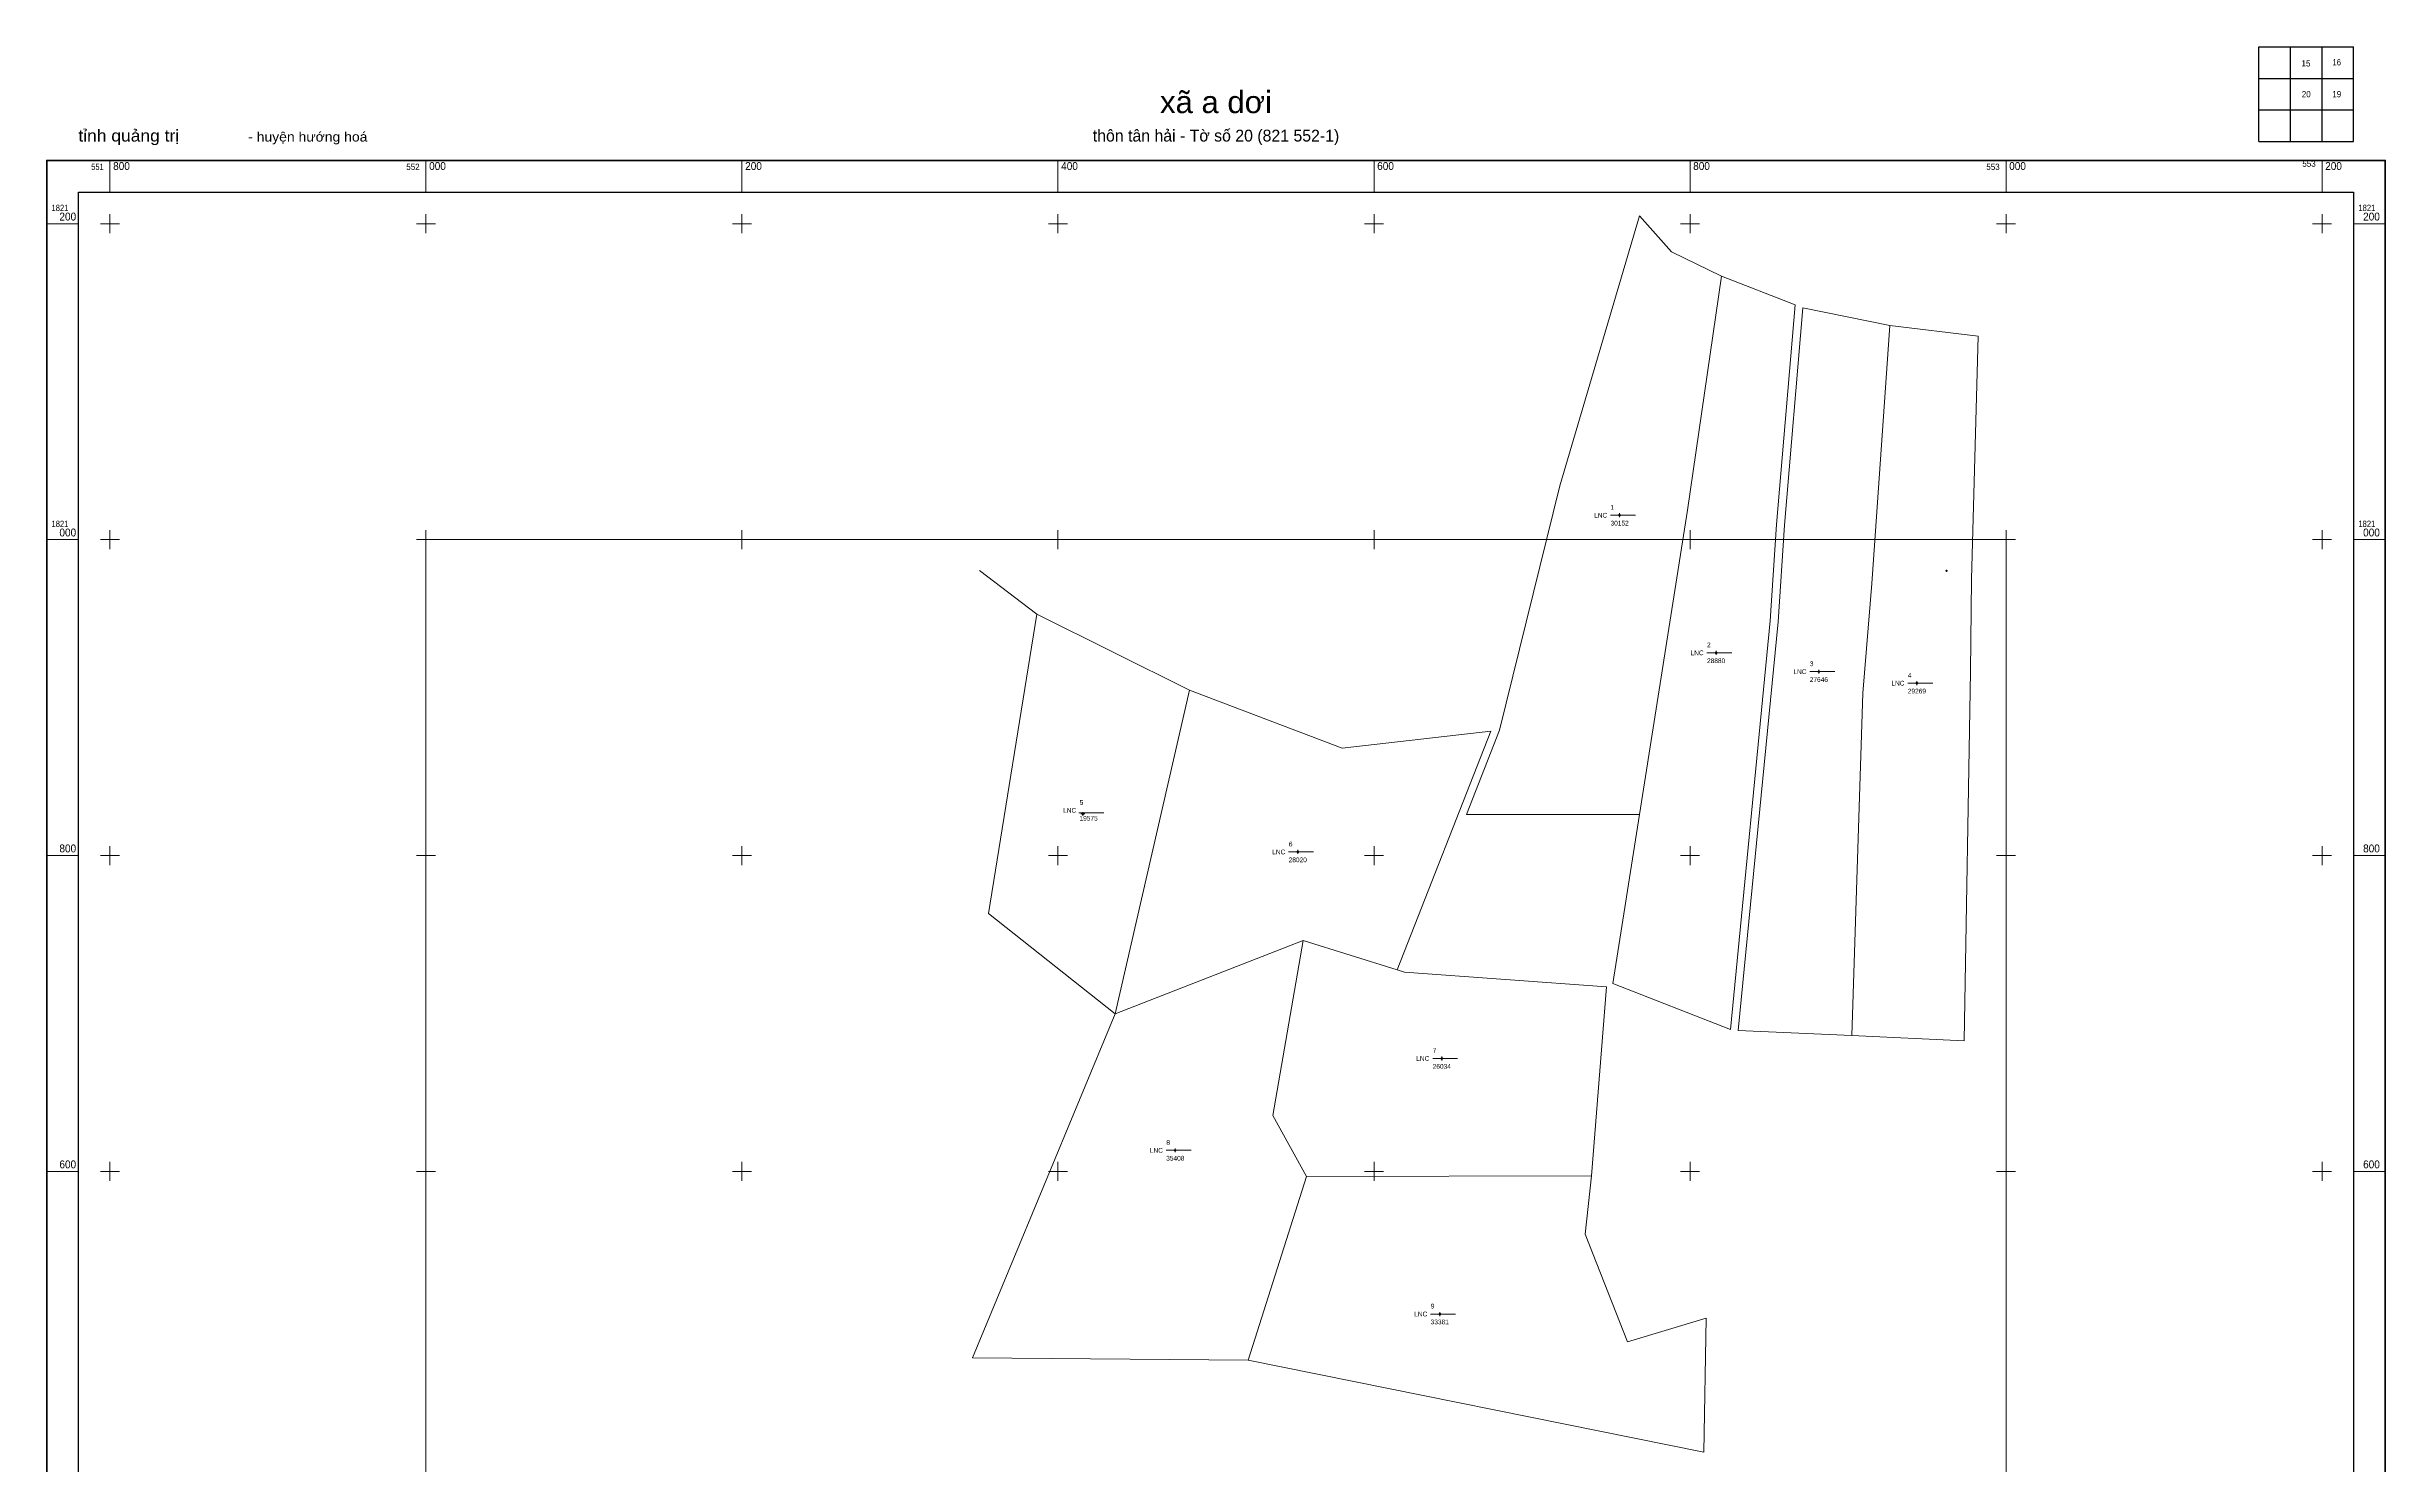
# Model space of a CAD drawing. Header units: metres. Extents: x 551760 to 553240, y 1819649 to 1821312.
# Drawn here: x 551760 to 553240, y 1820415 to 1821312 of the extents above; entities that cross this region are included whole.
import ezdxf
from ezdxf.enums import TextEntityAlignment as Align

# ---------------------------------------------------------------- set-up
doc = ezdxf.new("R2010")
doc.units = ezdxf.units.M
doc.header["$LTSCALE"] = 1.7
for name, color, linetype, lineweight in [('10', 7, 'Continuous', 13), ('23', 7, 'Continuous', 13), ('50', 7, 'Continuous', 13), ('51', 7, 'Continuous', 13), ('63', 7, 'Continuous', 13)]:
    doc.layers.add(name, color=color, linetype=linetype, lineweight=lineweight)

msp = doc.modelspace()

# ---------------------------------------------------------------- hatches: boundary and pattern name
at = {"layer": '10'}
msp.add_hatch(color=256, dxfattribs=at).paths.add_polyline_path([(552962.47, 1820980.32, 1), (552962.32, 1820980.32, 1)])
msp.add_hatch(color=256, dxfattribs=at).paths.add_polyline_path([(552962.47, 1820980.32, 1), (552962.32, 1820980.32, 1)])
msp.add_hatch(color=256, dxfattribs=at).paths.add_polyline_path([(552962.47, 1820980.32, 1), (552962.32, 1820980.32, 1)])
msp.add_hatch(color=256, dxfattribs=at).paths.add_polyline_path([(552962.47, 1820980.32, 1), (552962.32, 1820980.32, 1)])
msp.add_hatch(color=256, dxfattribs=at).paths.add_polyline_path([(552962.47, 1820980.32, 1), (552962.32, 1820980.32, 1)])
msp.add_hatch(color=256, dxfattribs=at).paths.add_polyline_path([(552962.47, 1820980.32, 1), (552962.32, 1820980.32, 1)])
msp.add_hatch(color=256, dxfattribs=at).paths.add_polyline_path([(552962.47, 1820980.32, 1), (552962.32, 1820980.32, 1)])
msp.add_hatch(color=256, dxfattribs=at).paths.add_polyline_path([(552962.47, 1820980.32, 1), (552962.32, 1820980.32, 1)])
msp.add_hatch(color=256, dxfattribs=at).paths.add_polyline_path([(552962.47, 1820980.32, 1), (552962.32, 1820980.32, 1)])
msp.add_hatch(color=256, dxfattribs=at).paths.add_polyline_path([(552962.47, 1820980.32, 1), (552962.32, 1820980.32, 1)])
msp.add_hatch(color=256, dxfattribs=at).paths.add_polyline_path([(552962.47, 1820980.32, 1), (552962.32, 1820980.32, 1)])
msp.add_hatch(color=256, dxfattribs=at).paths.add_polyline_path([(552962.47, 1820980.32, 1), (552962.32, 1820980.32, 1)])
at = {"layer": '51'}
for points in [[(552755.6, 1821015.42, 1), (552755.3, 1821015.42, 1)], [(552755.6, 1821015.42, 1), (552755.3, 1821015.42, 1)], [(552816.65, 1820928.32, 1), (552816.35, 1820928.32, 1)], [(552816.65, 1820928.32, 1), (552816.35, 1820928.32, 1)], [(552881.72, 1820916.4, 1), (552881.42, 1820916.4, 1)], [(552881.72, 1820916.4, 1), (552881.42, 1820916.4, 1)], [(552943.74, 1820909.11, 1), (552943.44, 1820909.11, 1)], [(552943.74, 1820909.11, 1), (552943.44, 1820909.11, 1)], [(552415.82, 1820826.31, 1), (552415.52, 1820826.31, 1)], [(552551.89, 1820802.27, 1), (552551.59, 1820802.27, 1)], [(552551.89, 1820802.27, 1), (552551.59, 1820802.27, 1)], [(552643.05, 1820671.52, 1), (552642.75, 1820671.52, 1)], [(552643.05, 1820671.52, 1), (552642.75, 1820671.52, 1)], [(552474.39, 1820613.38, 1), (552474.09, 1820613.38, 1)], [(552474.39, 1820613.38, 1), (552474.09, 1820613.38, 1)], [(552641.74, 1820509.75, 1), (552641.44, 1820509.75, 1)], [(552641.74, 1820509.75, 1), (552641.44, 1820509.75, 1)]]:
    msp.add_hatch(color=256, dxfattribs=at).paths.add_polyline_path(points)

# ---------------------------------------------------------------- linework, layer by layer
at = {"layer": '10'}
for p, q in [((552717.57, 1821034.04), (552767.98, 1821204.89)), ((552386.64, 1820952.81), (552350.36, 1820980.38)), ((552962.09, 1820980.32), (552961.78, 1820980.32)), ((552962.09, 1820980.32), (552961.78, 1820980.32)), ((552962.09, 1820980.32), (552961.78, 1820980.32)), ((552962.09, 1820980.32), (552961.78, 1820980.32)), ((552962.09, 1820980.32), (552961.78, 1820980.32)), ((552962.09, 1820980.32), (552961.78, 1820980.32)), ((552962.09, 1820980.32), (552961.78, 1820980.32)), ((552962.09, 1820980.32), (552961.78, 1820980.32)), ((552962.09, 1820980.32), (552961.78, 1820980.32)), ((552962.09, 1820980.32), (552961.78, 1820980.32)), ((552962.09, 1820980.32), (552961.78, 1820980.32)), ((552962.09, 1820980.32), (552961.78, 1820980.32)), ((552962.4, 1820980.94), (552962.4, 1820980.63)), ((552962.4, 1820980.94), (552962.4, 1820980.63)), ((552962.4, 1820980.94), (552962.4, 1820980.63)), ((552962.4, 1820980.94), (552962.4, 1820980.63)), ((552962.4, 1820980.94), (552962.4, 1820980.63)), ((552962.4, 1820980.94), (552962.4, 1820980.63)), ((552962.4, 1820980.94), (552962.4, 1820980.63)), ((552962.4, 1820980.94), (552962.4, 1820980.63)), ((552962.4, 1820980.94), (552962.4, 1820980.63)), ((552962.4, 1820980.94), (552962.4, 1820980.63)), ((552962.4, 1820980.94), (552962.4, 1820980.63)), ((552962.4, 1820980.94), (552962.4, 1820980.63)), ((552962.4, 1820980.01), (552962.4, 1820979.7)), ((552962.4, 1820980.01), (552962.4, 1820979.7)), ((552962.4, 1820980.01), (552962.4, 1820979.7)), ((552962.4, 1820980.01), (552962.4, 1820979.7)), ((552962.4, 1820980.01), (552962.4, 1820979.7)), ((552962.4, 1820980.01), (552962.4, 1820979.7)), ((552962.4, 1820980.01), (552962.4, 1820979.7)), ((552962.4, 1820980.01), (552962.4, 1820979.7)), ((552962.4, 1820980.01), (552962.4, 1820979.7)), ((552962.4, 1820980.01), (552962.4, 1820979.7)), ((552962.4, 1820980.01), (552962.4, 1820979.7)), ((552962.4, 1820980.01), (552962.4, 1820979.7)), ((552963.02, 1820980.32), (552962.71, 1820980.32)), ((552963.02, 1820980.32), (552962.71, 1820980.32)), ((552963.02, 1820980.32), (552962.71, 1820980.32)), ((552963.02, 1820980.32), (552962.71, 1820980.32)), ((552963.02, 1820980.32), (552962.71, 1820980.32)), ((552963.02, 1820980.32), (552962.71, 1820980.32)), ((552963.02, 1820980.32), (552962.71, 1820980.32)), ((552963.02, 1820980.32), (552962.71, 1820980.32)), ((552963.02, 1820980.32), (552962.71, 1820980.32)), ((552963.02, 1820980.32), (552962.71, 1820980.32)), ((552963.02, 1820980.32), (552962.71, 1820980.32)), ((552963.02, 1820980.32), (552962.71, 1820980.32)), ((552850.83, 1820948.58), (552825.63, 1820689.9)), ((552483.13, 1820904.73), (552579.84, 1820867.99)), ((552973.42, 1820682.73), (552977.49, 1820916.56)), ((552579.84, 1820867.99), (552673.86, 1820878.66)), ((552673.86, 1820878.66), (552614.57, 1820727.58)), ((552658.54, 1820825.95), (552767.96, 1820825.95)), ((552436.1, 1820699.81), (552555.23, 1820746.21)), ((552614.57, 1820727.58), (552555.23, 1820746.21)), ((552902.43, 1820686.01), (552973.42, 1820682.73)), ((552557.37, 1820596.83), (552520.28, 1820480.55))]:
    msp.add_line(p, q, dxfattribs=at)
for points in [[(552767.98, 1821204.89), (552788.25, 1821182.27), (552819.87, 1821166.74)], [(552767.96, 1820825.95), (552798.42, 1821018.58), (552819.87, 1821166.74)], [(552819.87, 1821166.74), (552866.51, 1821148.53), (552854.83, 1821009.62), (552850.83, 1820948.58)], [(552926.47, 1821135.49), (552871.38, 1821146.8), (552859.81, 1821009.2), (552855.81, 1820948.05), (552830.4, 1820689.33), (552902.43, 1820686.01)], [(552926.47, 1821135.49), (552915.09, 1820972.25), (552909.31, 1820902.75), (552902.43, 1820686.01)], [(552926.47, 1821135.49), (552982.34, 1821128.89), (552978.21, 1820975.02), (552977.49, 1820916.56)], [(552658.54, 1820825.95), (552679.48, 1820879.3), (552717.57, 1821034.04)], [(552825.63, 1820689.9), (552751.06, 1820719.03), (552767.96, 1820825.95)], [(552555.23, 1820746.21), (552535.92, 1820635.51), (552557.37, 1820596.83), (552737.7, 1820597.27)], [(552737.7, 1820597.27), (552747.24, 1820716.96), (552619.35, 1820726.08), (552614.57, 1820727.58)], [(552436.1, 1820699.81), (552345.87, 1820481.97), (552520.28, 1820480.55)], [(552520.28, 1820480.55), (552808.73, 1820422.24), (552810.3, 1820507.08), (552760.51, 1820492.21), (552733.65, 1820560.38), (552737.7, 1820597.27)]]:
    msp.add_lwpolyline(points, dxfattribs=at)
msp.add_lwpolyline([(552386.64, 1820952.81), (552356.04, 1820763.25), (552436.1, 1820699.81), (552483.13, 1820904.73)], close=True, dxfattribs=at)
for radius in [0.312, 0.312, 0.312, 0.312, 0.312, 0.312, 0.312, 0.312, 0.312, 0.312, 0.312, 0.312, 0.075, 0.075, 0.075, 0.075, 0.075, 0.075, 0.075, 0.075, 0.075, 0.075, 0.075, 0.075]:
    msp.add_circle((552962.4, 1820980.32), radius, dxfattribs=at)
at = {"layer": '23'}
for p, q in [((552000, 1820000), (552000, 1821000)), ((552000, 1821000), (553000, 1821000)), ((553000, 1820000), (553000, 1821000))]:
    msp.add_line(p, q, dxfattribs=at)
at = {"layer": '50'}
for p, q in [((552749.7, 1821015.42), (552765.45, 1821015.42)), ((552810.75, 1820928.32), (552826.5, 1820928.32)), ((552875.82, 1820916.4), (552891.57, 1820916.4)), ((552937.84, 1820909.11), (552953.59, 1820909.11)), ((552413.23, 1820827.03), (552428.98, 1820827.03)), ((552545.99, 1820802.27), (552561.74, 1820802.27)), ((552637.15, 1820671.52), (552652.9, 1820671.52)), ((552468.49, 1820613.38), (552484.24, 1820613.38)), ((552635.84, 1820509.75), (552651.59, 1820509.75))]:
    msp.add_line(p, q, dxfattribs=at)
at = {"layer": '51'}
for p, q in [((552754.82, 1821015.42), (552754.2, 1821015.42)), ((552754.82, 1821015.42), (552754.2, 1821015.42)), ((552755.45, 1821016.67), (552755.45, 1821016.04)), ((552755.45, 1821016.67), (552755.45, 1821016.04)), ((552755.45, 1821014.8), (552755.45, 1821014.17)), ((552755.45, 1821014.8), (552755.45, 1821014.17)), ((552756.7, 1821015.42), (552756.07, 1821015.42)), ((552756.7, 1821015.42), (552756.07, 1821015.42)), ((552815.88, 1820928.32), (552815.25, 1820928.32)), ((552815.88, 1820928.32), (552815.25, 1820928.32)), ((552816.5, 1820929.57), (552816.5, 1820928.94)), ((552816.5, 1820929.57), (552816.5, 1820928.94)), ((552816.5, 1820927.7), (552816.5, 1820927.07)), ((552816.5, 1820927.7), (552816.5, 1820927.07)), ((552817.75, 1820928.32), (552817.12, 1820928.32)), ((552817.75, 1820928.32), (552817.12, 1820928.32)), ((552880.94, 1820916.4), (552880.32, 1820916.4)), ((552880.94, 1820916.4), (552880.32, 1820916.4)), ((552881.57, 1820917.65), (552881.57, 1820917.02)), ((552881.57, 1820917.65), (552881.57, 1820917.02)), ((552881.57, 1820915.78), (552881.57, 1820915.15)), ((552881.57, 1820915.78), (552881.57, 1820915.15)), ((552882.82, 1820916.4), (552882.19, 1820916.4)), ((552882.82, 1820916.4), (552882.19, 1820916.4)), ((552942.96, 1820909.11), (552942.34, 1820909.11)), ((552942.96, 1820909.11), (552942.34, 1820909.11)), ((552943.59, 1820910.36), (552943.59, 1820909.74)), ((552943.59, 1820910.36), (552943.59, 1820909.74)), ((552943.59, 1820908.48), (552943.59, 1820907.86)), ((552943.59, 1820908.48), (552943.59, 1820907.86)), ((552944.84, 1820909.11), (552944.22, 1820909.11)), ((552944.84, 1820909.11), (552944.22, 1820909.11)), ((552415.05, 1820826.31), (552414.42, 1820826.31)), ((552415.67, 1820827.56), (552415.67, 1820826.94)), ((552415.67, 1820825.68), (552415.67, 1820825.06)), ((552416.92, 1820826.31), (552416.3, 1820826.31)), ((552551.12, 1820802.27), (552550.49, 1820802.27)), ((552551.12, 1820802.27), (552550.49, 1820802.27)), ((552551.74, 1820803.52), (552551.74, 1820802.9)), ((552551.74, 1820803.52), (552551.74, 1820802.9)), ((552551.74, 1820801.64), (552551.74, 1820801.02)), ((552551.74, 1820801.64), (552551.74, 1820801.02)), ((552552.99, 1820802.27), (552552.36, 1820802.27)), ((552552.99, 1820802.27), (552552.36, 1820802.27)), ((552642.28, 1820671.52), (552641.65, 1820671.52)), ((552642.28, 1820671.52), (552641.65, 1820671.52)), ((552642.9, 1820672.77), (552642.9, 1820672.14)), ((552642.9, 1820672.77), (552642.9, 1820672.14)), ((552642.9, 1820670.9), (552642.9, 1820670.27)), ((552642.9, 1820670.9), (552642.9, 1820670.27)), ((552644.15, 1820671.52), (552643.52, 1820671.52)), ((552644.15, 1820671.52), (552643.52, 1820671.52)), ((552473.62, 1820613.38), (552472.99, 1820613.38)), ((552473.62, 1820613.38), (552472.99, 1820613.38)), ((552474.24, 1820614.63), (552474.24, 1820614)), ((552474.24, 1820614.63), (552474.24, 1820614)), ((552474.24, 1820612.76), (552474.24, 1820612.13)), ((552474.24, 1820612.76), (552474.24, 1820612.13)), ((552475.49, 1820613.38), (552474.86, 1820613.38)), ((552475.49, 1820613.38), (552474.86, 1820613.38)), ((552640.96, 1820509.75), (552640.34, 1820509.75)), ((552640.96, 1820509.75), (552640.34, 1820509.75)), ((552641.59, 1820511), (552641.59, 1820510.38)), ((552641.59, 1820511), (552641.59, 1820510.38)), ((552641.59, 1820509.12), (552641.59, 1820508.5)), ((552641.59, 1820509.12), (552641.59, 1820508.5)), ((552642.84, 1820509.75), (552642.22, 1820509.75)), ((552642.84, 1820509.75), (552642.22, 1820509.75))]:
    msp.add_line(p, q, dxfattribs=at)
for points in [[(552755.45, 1821016.04), (552754.82, 1821015.42), (552755.45, 1821014.8), (552756.07, 1821015.42)], [(552755.45, 1821016.04), (552754.82, 1821015.42), (552755.45, 1821014.8), (552756.07, 1821015.42)], [(552816.5, 1820928.94), (552815.88, 1820928.32), (552816.5, 1820927.7), (552817.12, 1820928.32)], [(552816.5, 1820928.94), (552815.88, 1820928.32), (552816.5, 1820927.7), (552817.12, 1820928.32)], [(552881.57, 1820917.02), (552880.94, 1820916.4), (552881.57, 1820915.78), (552882.19, 1820916.4)], [(552881.57, 1820917.02), (552880.94, 1820916.4), (552881.57, 1820915.78), (552882.19, 1820916.4)], [(552943.59, 1820909.74), (552942.96, 1820909.11), (552943.59, 1820908.48), (552944.22, 1820909.11)], [(552943.59, 1820909.74), (552942.96, 1820909.11), (552943.59, 1820908.48), (552944.22, 1820909.11)], [(552415.67, 1820826.94), (552415.05, 1820826.31), (552415.67, 1820825.68), (552416.3, 1820826.31)], [(552551.74, 1820802.9), (552551.12, 1820802.27), (552551.74, 1820801.64), (552552.36, 1820802.27)], [(552551.74, 1820802.9), (552551.12, 1820802.27), (552551.74, 1820801.64), (552552.36, 1820802.27)], [(552642.9, 1820672.14), (552642.28, 1820671.52), (552642.9, 1820670.9), (552643.52, 1820671.52)], [(552642.9, 1820672.14), (552642.28, 1820671.52), (552642.9, 1820670.9), (552643.52, 1820671.52)], [(552474.24, 1820614), (552473.62, 1820613.38), (552474.24, 1820612.76), (552474.86, 1820613.38)], [(552474.24, 1820614), (552473.62, 1820613.38), (552474.24, 1820612.76), (552474.86, 1820613.38)], [(552641.59, 1820510.38), (552640.96, 1820509.75), (552641.59, 1820509.12), (552642.22, 1820509.75)], [(552641.59, 1820510.38), (552640.96, 1820509.75), (552641.59, 1820509.12), (552642.22, 1820509.75)]]:
    msp.add_lwpolyline(points, close=True, dxfattribs=at)
for centre in [(552755.45, 1821015.42), (552755.45, 1821015.42), (552816.5, 1820928.32), (552816.5, 1820928.32), (552881.57, 1820916.4), (552881.57, 1820916.4), (552943.59, 1820909.11), (552943.59, 1820909.11), (552415.67, 1820826.31), (552551.74, 1820802.27), (552551.74, 1820802.27), (552642.9, 1820671.52), (552642.9, 1820671.52), (552474.24, 1820613.38), (552474.24, 1820613.38), (552641.59, 1820509.75), (552641.59, 1820509.75)]:
    msp.add_circle(centre, 0.15, dxfattribs=at)
at = {"layer": '63', "lineweight": 25}
for p, q in [((553160, 1821312), (553220, 1821312)), ((553160, 1821252), (553160, 1821312)), ((553180, 1821252), (553180, 1821312)), ((553200, 1821252), (553200, 1821312)), ((553160, 1821292), (553220, 1821292)), ((553160, 1821272), (553220, 1821272))]:
    msp.add_line(p, q, dxfattribs=at)
at = {"layer": '63'}
for p, q in [((551800, 1821220), (551800, 1821240)), ((552000, 1821220), (552000, 1821240)), ((552200, 1821220), (552200, 1821240)), ((552400, 1821220), (552400, 1821240)), ((552600, 1821220), (552600, 1821240)), ((552800, 1821220), (552800, 1821240)), ((553000, 1821220), (553000, 1821240)), ((553200, 1821220), (553200, 1821240)), ((551760, 1821200), (551780, 1821200)), ((551794, 1821200), (551806, 1821200)), ((551800, 1821194), (551800, 1821206)), ((551994, 1821200), (552006, 1821200)), ((552000, 1821194), (552000, 1821206)), ((552194, 1821200), (552206, 1821200)), ((552200, 1821194), (552200, 1821206)), ((552394, 1821200), (552406, 1821200)), ((552400, 1821194), (552400, 1821206)), ((552594, 1821200), (552606, 1821200)), ((552600, 1821194), (552600, 1821206)), ((552794, 1821200), (552806, 1821200)), ((552800, 1821194), (552800, 1821206)), ((552994, 1821200), (553006, 1821200)), ((553000, 1821194), (553000, 1821206)), ((553194, 1821200), (553206, 1821200)), ((553200, 1821194), (553200, 1821206)), ((553220, 1821200), (553240, 1821200)), ((551760, 1821000), (551780, 1821000)), ((551794, 1821000), (551806, 1821000)), ((551800, 1820994), (551800, 1821006)), ((551994, 1821000), (552006, 1821000)), ((552000, 1820994), (552000, 1821006)), ((552194, 1821000), (552206, 1821000)), ((552200, 1820994), (552200, 1821006)), ((552394, 1821000), (552406, 1821000)), ((552400, 1820994), (552400, 1821006)), ((552594, 1821000), (552606, 1821000)), ((552600, 1820994), (552600, 1821006)), ((552794, 1821000), (552806, 1821000)), ((552800, 1820994), (552800, 1821006)), ((552994, 1821000), (553006, 1821000)), ((553000, 1820994), (553000, 1821006)), ((553194, 1821000), (553206, 1821000)), ((553200, 1820994), (553200, 1821006)), ((553220, 1821000), (553240, 1821000)), ((551760, 1820800), (551780, 1820800)), ((551794, 1820800), (551806, 1820800)), ((551800, 1820794), (551800, 1820806)), ((551994, 1820800), (552006, 1820800)), ((552000, 1820794), (552000, 1820806)), ((552194, 1820800), (552206, 1820800)), ((552200, 1820794), (552200, 1820806)), ((552394, 1820800), (552406, 1820800)), ((552400, 1820794), (552400, 1820806)), ((552594, 1820800), (552606, 1820800)), ((552600, 1820794), (552600, 1820806)), ((552794, 1820800), (552806, 1820800)), ((552800, 1820794), (552800, 1820806)), ((552994, 1820800), (553006, 1820800)), ((553000, 1820794), (553000, 1820806)), ((553194, 1820800), (553206, 1820800)), ((553200, 1820794), (553200, 1820806)), ((553220, 1820800), (553240, 1820800)), ((551760, 1820600), (551780, 1820600)), ((551794, 1820600), (551806, 1820600)), ((551800, 1820594), (551800, 1820606)), ((551994, 1820600), (552006, 1820600)), ((552000, 1820594), (552000, 1820606)), ((552194, 1820600), (552206, 1820600)), ((552200, 1820594), (552200, 1820606)), ((552394, 1820600), (552406, 1820600)), ((552400, 1820594), (552400, 1820606)), ((552594, 1820600), (552606, 1820600)), ((552600, 1820594), (552600, 1820606)), ((552794, 1820600), (552806, 1820600)), ((552800, 1820594), (552800, 1820606)), ((552994, 1820600), (553006, 1820600)), ((553000, 1820594), (553000, 1820606)), ((553194, 1820600), (553206, 1820600)), ((553200, 1820594), (553200, 1820606)), ((553220, 1820600), (553240, 1820600))]:
    msp.add_line(p, q, dxfattribs=at)
at = {"layer": '63', "lineweight": 25}
msp.add_lwpolyline([(553160, 1821252), (553220, 1821252), (553220, 1821312)], dxfattribs=at)
at = {"layer": '63', "lineweight": 40}
msp.add_lwpolyline([(551760, 1819760), (551760, 1821240), (553240, 1821240), (553240, 1819760)], close=True, dxfattribs=at)
at = {"layer": '63', "lineweight": 25}
msp.add_lwpolyline([(551780, 1819780), (551780, 1821220), (553220, 1821220), (553220, 1819780)], close=True, dxfattribs=at)

# ---------------------------------------------------------------- texts
at = {"layer": '50'}
for s, width, p in [('1', 0.8, (552749.7, 1821018.92)), ('2', 1.05, (552810.75, 1820931.82)), ('3', 1.05, (552875.82, 1820919.9)), ('4', 1.1, (552937.84, 1820912.61)), ('5', 1.1, (552413.63, 1820832.1)), ('6', 1.1, (552545.99, 1820805.77)), ('8', 1.1, (552468.49, 1820616.88)), ('33381', 0.95, (552635.84, 1820503.25)), ('9', 1.1, (552635.84, 1820513.25))]:
    msp.add_text(s, height=3, dxfattribs=dict(at, width=width)).set_placement(p)
for p in [(552747.6, 1821013.92), (552808.65, 1820926.82), (552873.72, 1820914.9), (552935.74, 1820907.61), (552411.53, 1820827.1), (552543.89, 1820800.77), (552635.05, 1820670.02), (552466.39, 1820611.88), (552633.74, 1820508.25)]:
    msp.add_text('LNC', height=3, dxfattribs=at).set_placement(p, align=Align.RIGHT)
for s, p in [('30152', (552749.7, 1821008.92)), ('28880', (552810.75, 1820921.82)), ('27646', (552875.82, 1820909.9)), ('29269', (552937.84, 1820902.61)), ('19575', (552413.63, 1820822.1)), ('28020', (552545.99, 1820795.77)), ('26034', (552637.15, 1820665.02)), ('7', (552637.15, 1820675.02)), ('35408', (552468.49, 1820606.88))]:
    msp.add_text(s, height=3, dxfattribs=at).set_placement(p)
at = {"layer": '63'}
for s, height, width, p in [('15', 4, 0.95, (553189.82, 1821299.51)), ('16', 4, 0.9, (553209.32, 1821300.2)), ('xã a dơi', 14, 1.05, (552500, 1821270)), ('20', 4, 0.95, (553190, 1821280)), ('19', 4, 0.95, (553209.32, 1821280.01))]:
    msp.add_text(s, height=height, dxfattribs=dict(at, width=width)).set_placement(p, align=Align.CENTER)
for s, height, width, p in [('tỉnh quảng trị', 7.5, 1.1, (551780, 1821252)), (' - huyện hướng hoá', 6, 1.1, (551885, 1821252)), ('800', 5, 0.95, (551802, 1821234)), ('000', 5, 0.95, (552002, 1821234)), ('200', 5, 0.95, (552202, 1821234)), ('400', 5, 0.95, (552402, 1821234)), ('600', 5, 0.95, (552602, 1821234)), ('800', 5, 0.95, (552802, 1821234)), ('000', 5, 0.95, (553002, 1821234)), ('200', 5, 0.95, (553202, 1821234)), ('1821', 4, 0.9, (551763, 1821208)), ('200', 5, 0.95, (551768, 1821202)), ('1821', 4, 0.9, (553223, 1821208)), ('200', 5, 0.95, (553226, 1821202)), ('1821', 4, 0.9, (551763, 1821008)), ('000', 5, 0.95, (551768, 1821002)), ('1821', 4, 0.9, (553223, 1821008)), ('000', 5, 0.95, (553226, 1821002)), ('800', 5, 0.95, (551768, 1820802)), ('800', 5, 0.95, (553226, 1820802)), ('600', 5, 0.95, (551768, 1820602)), ('600', 5, 0.95, (553226, 1820602))]:
    msp.add_text(s, height=height, dxfattribs=dict(at, width=width)).set_placement(p)
msp.add_text('thôn tân hải - Tờ số 20 (821 552-1)', height=7.5, dxfattribs=at).set_placement((552500.01, 1821252), align=Align.CENTER)
for s, width, p in [('551', 0.85, (551796, 1821234)), ('552', 0.95, (551996, 1821234)), ('553', 0.95, (552996, 1821234)), ('553', 0.95, (553196, 1821236))]:
    msp.add_text(s, height=4, dxfattribs=dict(at, width=width)).set_placement(p, align=Align.RIGHT)

doc.saveas('drawing.dxf')
